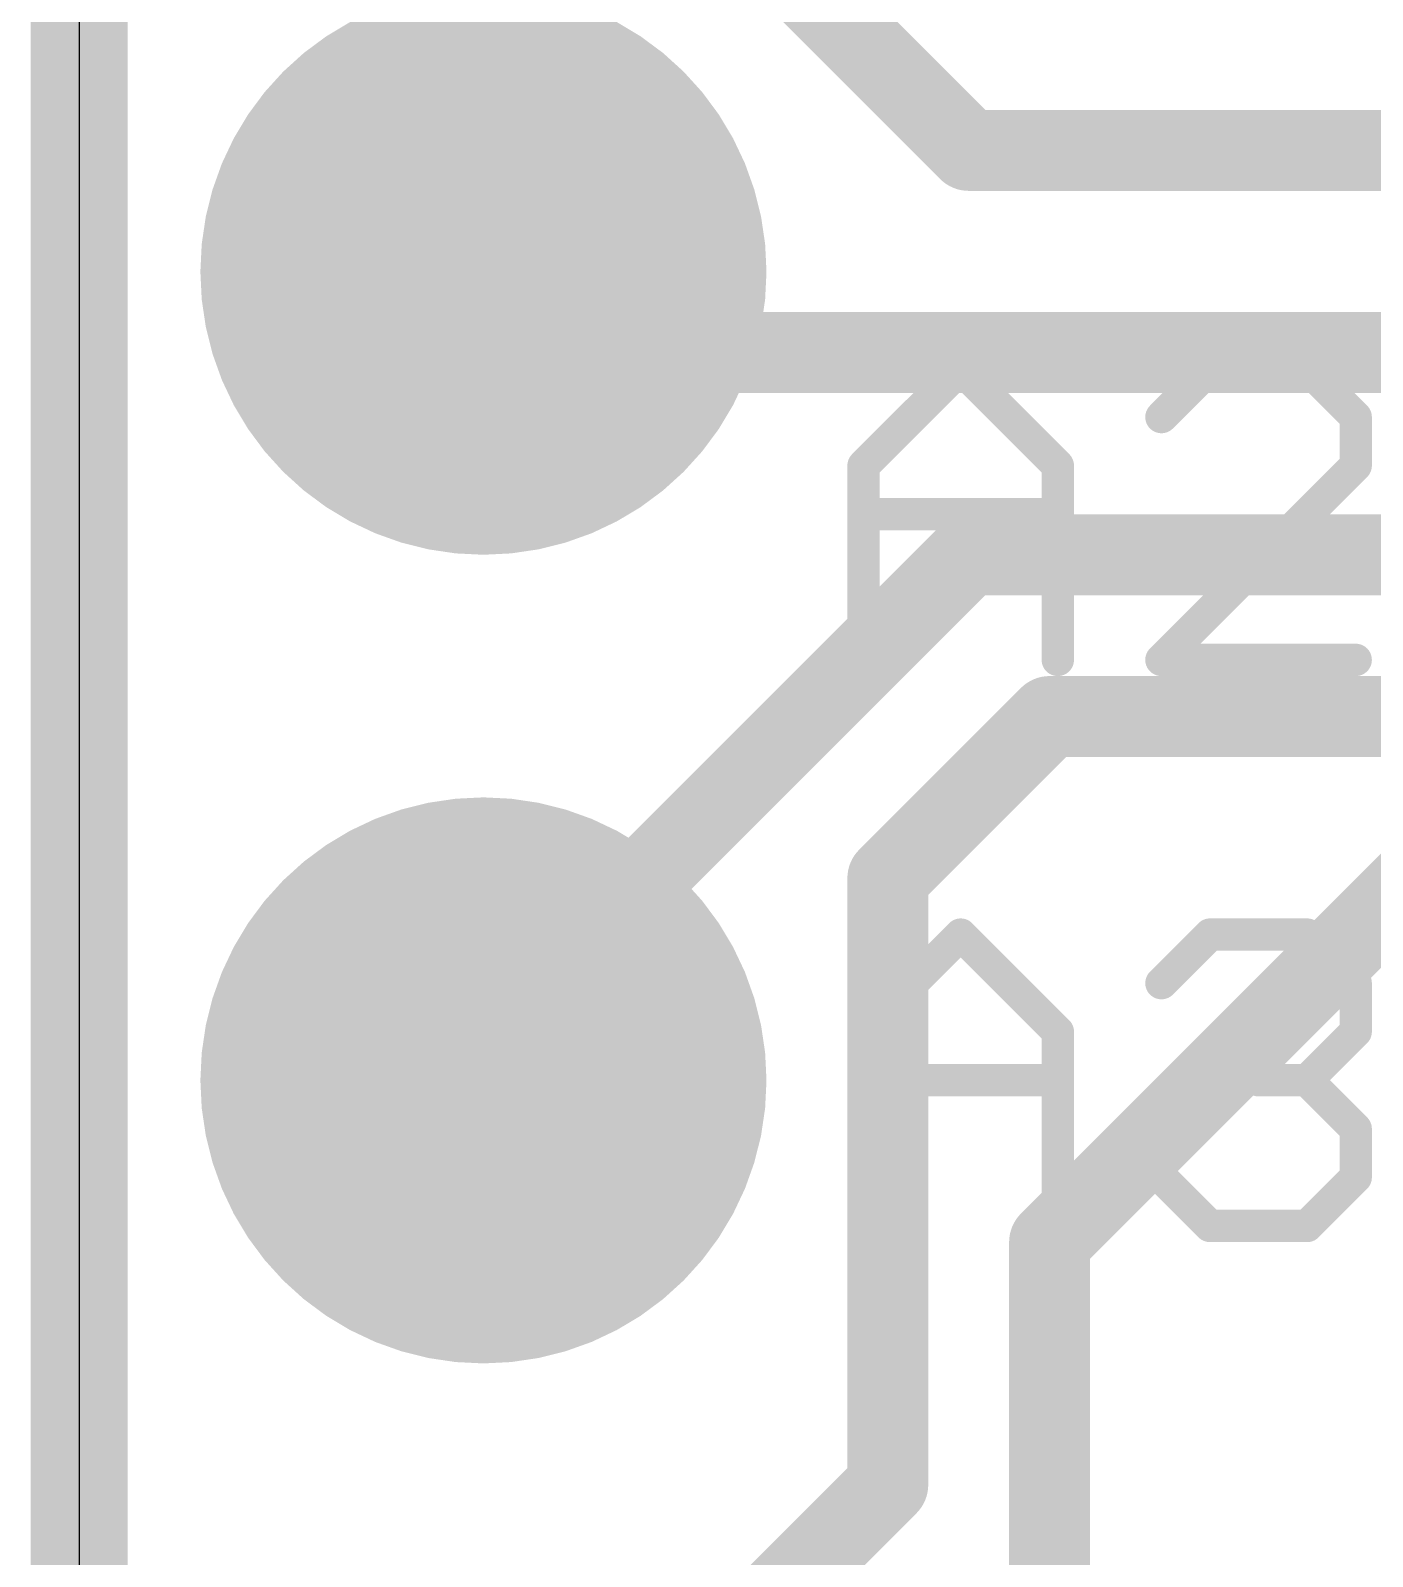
# Model space of a CAD drawing. Extents: x -9 to 9, y -1.3 to 37.
# Drawn here: x -9.042 to -4.828, y 7.395 to 12.188 of the extents above; entities that cross this region are included whole.
import ezdxf

# ---------------------------------------------------------------- set-up
doc = ezdxf.new("R2010")
doc.units = 0
for name, color, linetype in [('1', 12, 'CONTINUOUS'), ('16', 132, 'CONTINUOUS'), ('17', 110, 'CONTINUOUS'), ('20', 53, 'CONTINUOUS'), ('21', 40, 'CONTINUOUS')]:
    doc.layers.add(name, color=color, linetype=linetype)

# ---------------------------------------------------------------- blocks, each defined once
blk = doc.blocks.new('ROUNDP')
at = {"const_width": 0.5}
blk.add_lwpolyline([(0, -0.25, 1), (0, 0.25, 1), (0, -0.25)], format="xyb", dxfattribs=at)

msp = doc.modelspace()

# ---------------------------------------------------------------- linework, layer by layer
at = {"layer": '1', "const_width": 0.254}
for points in [[(-7.62, 13.335), (-6.096, 11.811)], [(-6.096, 11.811), (-2.921, 11.811)], [(-7.366, 11.176), (-7.62, 11.43)], [(-2.321, 11.176), (-7.366, 11.176)], [(-6.096, 10.541), (-7.62, 9.017)], [(-2.032, 10.541), (-6.096, 10.541)], [(-5.842, 10.033), (-6.35, 9.525)], [(-1.778, 10.033), (-5.842, 10.033)], [(-6.35, 9.525), (-6.35, 7.62)], [(-4.699, 9.525), (-5.842, 8.382)], [(-7.62, 9.017), (-7.62, 8.89)], [(-5.842, 8.382), (-5.842, 5.588)], [(-6.35, 7.62), (-7.62, 6.35)]]:
    msp.add_lwpolyline(points, dxfattribs=at)
at = {"layer": '1', "const_width": 0.127}
for points in [[(-6.096, 11.8745, 1), (-6.096, 11.7475)], [(-6.1409, 11.7661, 1), (-6.0511, 11.8559)], [(-7.5751, 11.4749, 1), (-7.6649, 11.3851)], [(-7.366, 11.2395, 1), (-7.366, 11.1125)], [(-7.4109, 11.1311, 1), (-7.3211, 11.2209)], [(-6.096, 10.6045, 1), (-6.096, 10.4775)], [(-6.0511, 10.4961, 1), (-6.1409, 10.5859)], [(-5.842, 10.0965, 1), (-5.842, 9.9695)], [(-5.7971, 9.9881, 1), (-5.8869, 10.0779)], [(-6.2865, 9.525, 1), (-6.4135, 9.525)], [(-6.3949, 9.5699, 1), (-6.3051, 9.4801)], [(-7.5565, 9.017, 1), (-7.6835, 9.017)], [(-7.6649, 9.0619, 1), (-7.5751, 8.9721)], [(-7.6835, 8.89, 1), (-7.5565, 8.89)], [(-5.7785, 8.382, 1), (-5.9055, 8.382)], [(-5.8869, 8.4269, 1), (-5.7971, 8.3371)], [(-6.3051, 7.5751, 1), (-6.3949, 7.6649)], [(-6.4135, 7.62, 1), (-6.2865, 7.62)]]:
    msp.add_lwpolyline(points, format="xyb", dxfattribs=at)
at = {"layer": '16', "const_width": 0.3048}
msp.add_lwpolyline([(-8.89, 36.83), (-8.89, 0)], dxfattribs=at)
at = {"layer": '20'}
msp.add_line((-8.89, 34.163), (-8.89, 0), dxfattribs=at)
at = {"layer": '21', "const_width": 0.1016}
for points in [[(-6.4262, 10.8209), (-6.1211, 11.126)], [(-6.1211, 11.126), (-5.8161, 10.8209)], [(-5.3382, 11.126), (-5.4907, 10.9734)], [(-5.0331, 11.126), (-5.3382, 11.126)], [(-4.8806, 10.9734), (-5.0331, 11.126)], [(-4.8806, 10.8209), (-4.8806, 10.9734)], [(-6.4262, 10.2108), (-6.4262, 10.8209)], [(-5.8161, 10.8209), (-5.8161, 10.2108)], [(-5.4907, 10.2108), (-4.8806, 10.8209)], [(-6.4262, 10.6684), (-5.8161, 10.6684)], [(-4.8806, 10.2108), (-5.4907, 10.2108)], [(-6.4262, 9.0429), (-6.1211, 9.348)], [(-6.1211, 9.348), (-5.8161, 9.0429)], [(-5.4907, 9.1955), (-5.3382, 9.348)], [(-5.3382, 9.348), (-5.0331, 9.348)], [(-5.0331, 9.348), (-4.8806, 9.1955)], [(-4.8806, 9.1955), (-4.8806, 9.0429)], [(-6.4262, 8.4328), (-6.4262, 9.0429)], [(-5.8161, 9.0429), (-5.8161, 8.4328)], [(-4.8806, 9.0429), (-5.0331, 8.8904)], [(-6.4262, 8.8904), (-5.8161, 8.8904)], [(-5.0331, 8.8904), (-5.1856, 8.8904)], [(-5.0331, 8.8904), (-4.8806, 8.7379)], [(-4.8806, 8.7379), (-4.8806, 8.5853)], [(-5.3382, 8.4328), (-5.4907, 8.5853)], [(-4.8806, 8.5853), (-5.0331, 8.4328)], [(-5.0331, 8.4328), (-5.3382, 8.4328)]]:
    msp.add_lwpolyline(points, dxfattribs=at)
at = {"layer": '21', "const_width": 0.0508}
for points in [[(-6.1032, 11.1439, 1), (-6.1391, 11.108)], [(-6.1032, 11.108, 1), (-6.1391, 11.1439)], [(-5.3382, 11.1514, 1), (-5.3382, 11.1006)], [(-5.3202, 11.108, 1), (-5.3561, 11.1439)], [(-5.0151, 11.1439, 1), (-5.0511, 11.108)], [(-5.0331, 11.1006, 1), (-5.0331, 11.1514)], [(-4.8552, 10.9734, 1), (-4.906, 10.9734)], [(-5.5086, 10.9914, 1), (-5.4727, 10.9555)], [(-4.8985, 10.9555, 1), (-4.8626, 10.9914)], [(-6.4008, 10.8209, 1), (-6.4516, 10.8209)], [(-6.4442, 10.8389, 1), (-6.4082, 10.803)], [(-5.7907, 10.8209, 1), (-5.8415, 10.8209)], [(-5.834, 10.803, 1), (-5.7981, 10.8389)], [(-4.906, 10.8209, 1), (-4.8552, 10.8209)], [(-4.8626, 10.803, 1), (-4.8985, 10.8389)], [(-6.4262, 10.6938, 1), (-6.4262, 10.643)], [(-5.8161, 10.643, 1), (-5.8161, 10.6938)], [(-5.4907, 10.2362, 1), (-5.4907, 10.1854)], [(-4.8806, 10.1854, 1), (-4.8806, 10.2362)], [(-6.4516, 10.2108, 1), (-6.4008, 10.2108)], [(-5.8415, 10.2108, 1), (-5.7907, 10.2108)], [(-5.5086, 10.2288, 1), (-5.4727, 10.1928)], [(-6.1032, 9.3659, 1), (-6.1391, 9.33)], [(-6.1032, 9.33, 1), (-6.1391, 9.3659)], [(-5.3382, 9.3734, 1), (-5.3382, 9.3226)], [(-5.3202, 9.33, 1), (-5.3561, 9.3659)], [(-5.0151, 9.3659, 1), (-5.0511, 9.33)], [(-5.0331, 9.3226, 1), (-5.0331, 9.3734)], [(-5.5086, 9.2134, 1), (-5.4727, 9.1775)], [(-4.8552, 9.1955, 1), (-4.906, 9.1955)], [(-4.8985, 9.1775, 1), (-4.8626, 9.2134)], [(-6.4008, 9.0429, 1), (-6.4516, 9.0429)], [(-6.4442, 9.0609, 1), (-6.4082, 9.025)], [(-5.7907, 9.0429, 1), (-5.8415, 9.0429)], [(-5.834, 9.025, 1), (-5.7981, 9.0609)], [(-4.906, 9.0429, 1), (-4.8552, 9.0429)], [(-4.8626, 9.025, 1), (-4.8985, 9.0609)], [(-6.4262, 8.9158, 1), (-6.4262, 8.865)], [(-5.8161, 8.865, 1), (-5.8161, 8.9158)], [(-5.1856, 8.9158, 1), (-5.1856, 8.865)], [(-5.0151, 8.9084, 1), (-5.0511, 8.8724)], [(-5.0511, 8.9084, 1), (-5.0151, 8.8724)], [(-5.0331, 8.865, 1), (-5.0331, 8.9158)], [(-4.8552, 8.7379, 1), (-4.906, 8.7379)], [(-4.8985, 8.7199, 1), (-4.8626, 8.7558)], [(-5.4727, 8.6033, 1), (-5.5086, 8.5674)], [(-4.8626, 8.5674, 1), (-4.8985, 8.6033)], [(-4.906, 8.5853, 1), (-4.8552, 8.5853)], [(-6.4516, 8.4328, 1), (-6.4008, 8.4328)], [(-5.8415, 8.4328, 1), (-5.7907, 8.4328)], [(-5.3382, 8.4582, 1), (-5.3382, 8.4074)], [(-5.3561, 8.4148, 1), (-5.3202, 8.4508)], [(-5.0511, 8.4508, 1), (-5.0151, 8.4148)], [(-5.0331, 8.4074, 1), (-5.0331, 8.4582)]]:
    msp.add_lwpolyline(points, format="xyb", dxfattribs=at)

# ---------------------------------------------------------------- block references
at = {"layer": '17', "xscale": 1.778, "yscale": 1.778}
for p in [(-7.62, 11.43), (-7.62, 11.43), (-7.62, 8.89), (-7.62, 8.89)]:
    msp.add_blockref('ROUNDP', p, dxfattribs=at)

doc.saveas('drawing.dxf')
